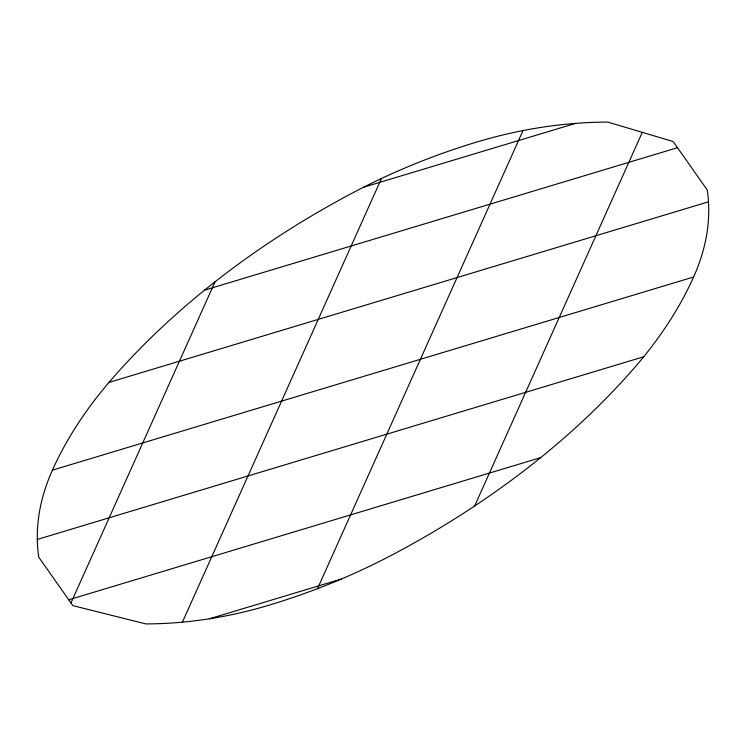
<?xml version="1.0" encoding="UTF-8"?>
<svg xmlns="http://www.w3.org/2000/svg" width="746" height="746" viewBox="0 0 746 746"><rect width="100%" height="100%" fill="white"/><g stroke="black" fill="none" stroke-linecap="round" stroke-linejoin="round"><path stroke-width="1.12" d="M70.963 602.945L215.034 281.811M182.406 622.164L381.439 178.518M317.498 588.65L523.011 130.578M474.642 506.002L642.278 132.35M363.544 187.246L575.539 123.388M204.581 290.147L677.499 147.689M108.963 382.437L708.486 201.83M52.416 470.157L693.603 276.999A299.211 197.876 -16.5 0 0 707.227 189.941L673.172 141.544L607.794 122.083A317.712 210.102 -16.5 0 0 476.908 142.001A468.619 309.898 -16.5 0 0 352.867 192.776A707.954 468.171 -16.5 0 0 111.816 379.117A468.619 309.898 -16.5 0 0 52.416 470.157A299.211 197.876 -16.5 0 0 38.783 557.215L72.847 605.621L145.852 623.917A299.211 197.876 -16.5 0 0 269.11 605.155A468.619 309.898 -16.5 0 0 393.151 554.381A707.954 468.171 -16.5 0 0 634.203 368.039A468.619 309.898 -16.5 0 0 693.603 276.999M37.3 539.442L643.686 356.775M68.753 599.793L540.663 457.634M209.384 618.798L341.248 579.073"/></g></svg>
